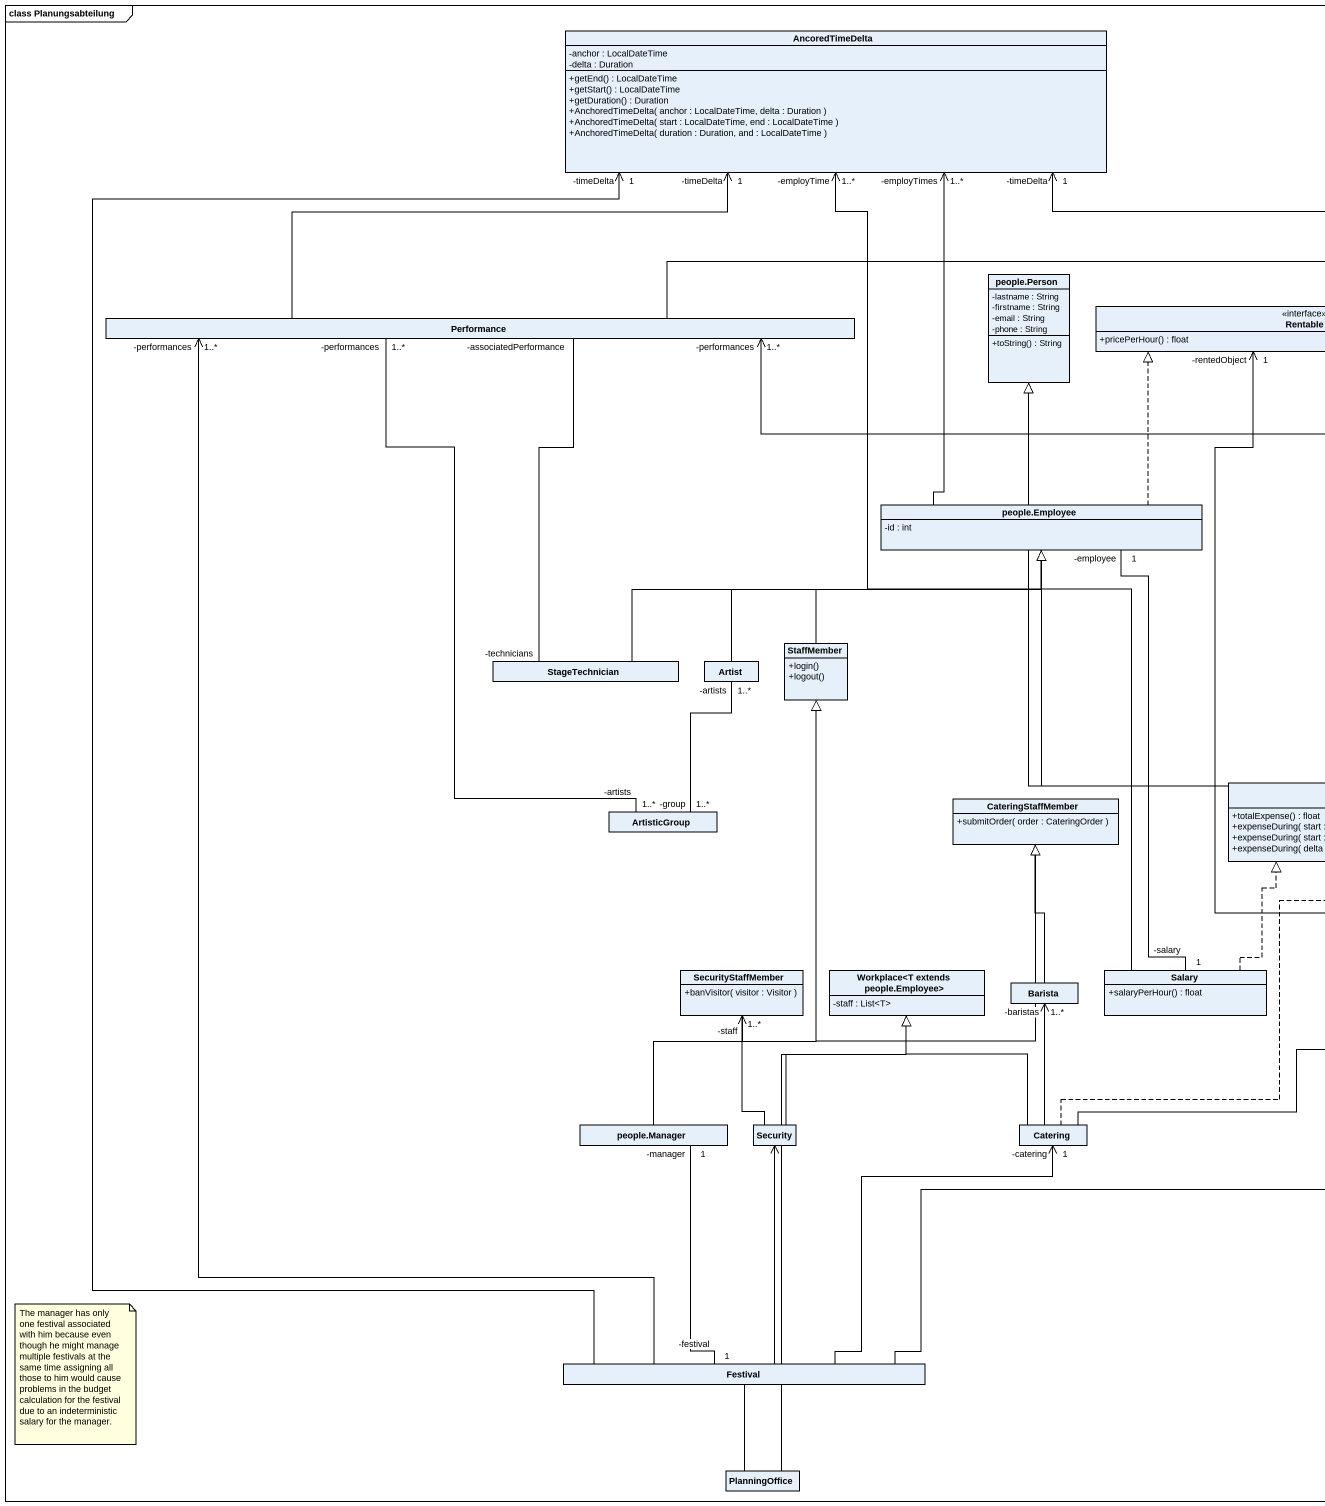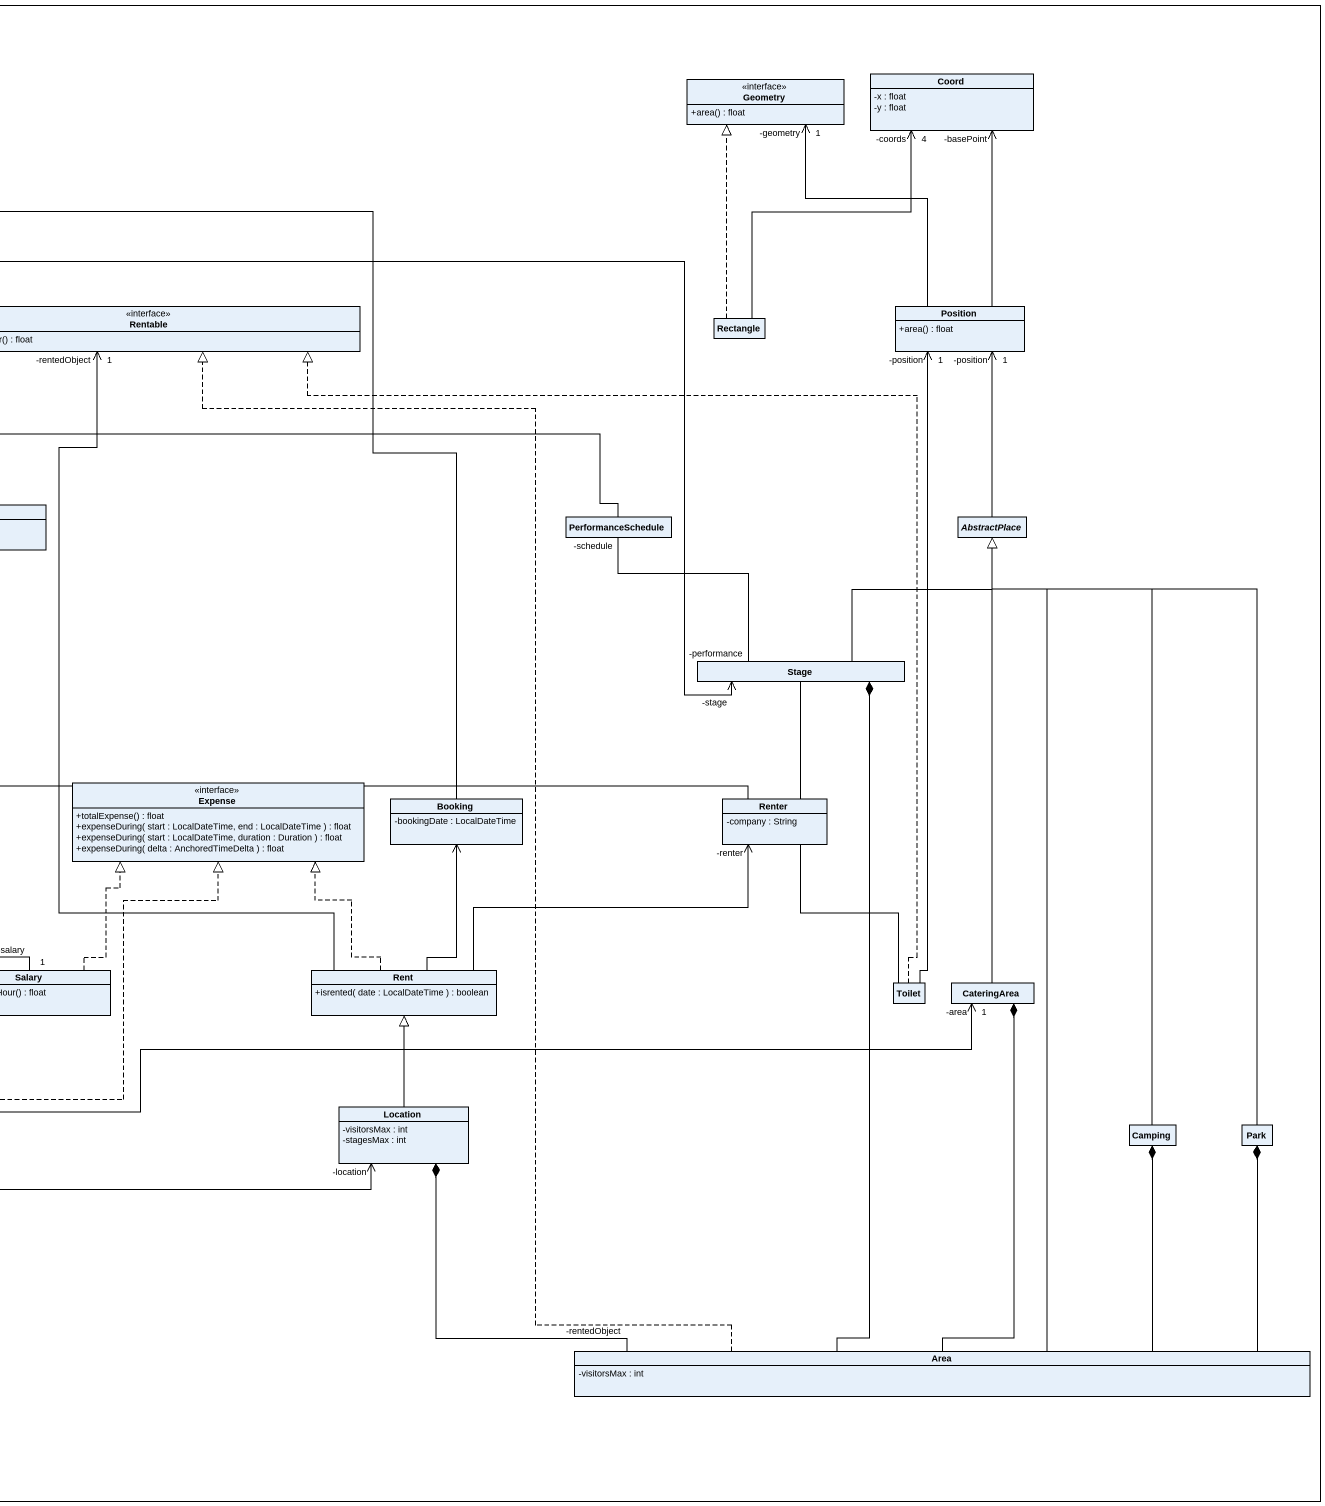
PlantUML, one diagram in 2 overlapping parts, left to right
@startuml
mainframe class Planungsabteilung
hide circle
hide empty members
skinparam classAttributeIconSize 0
class AncoredTimeDelta {
  -anchor : LocalDateTime
  -delta : Duration
  +getEnd() : LocalDateTime
  +getStart() : LocalDateTime
  +getDuration() : Duration
  +AnchoredTimeDelta( anchor : LocalDateTime, delta : Duration )
  +AnchoredTimeDelta( start : LocalDateTime, end : LocalDateTime )
  +AnchoredTimeDelta( duration : Duration, and : LocalDateTime )
}
interface Geometry {
  +area() : float
}
class Coord {
  -x : float
  -y : float
}
class "people.Person" as people_Person {
  -lastname : String
  -firstname : String
  -email : String
  -phone : String
  +toString() : String
}
interface Rentable {
  +pricePerHour() : float
}
class Position {
  +area() : float
}
class Performance
class "Rectangle" as Rectangle_
class "people.Employee" as people_Employee {
  -id : int
}
class PerformanceSchedule
abstract class AbstractPlace
class StaffMember {
  +login()
  +logout()
}
class StageTechnician
class Artist
class Stage
class ArtisticGroup
class CateringStaffMember {
  +submitOrder( order : CateringOrder )
}
interface Expense {
  +totalExpense() : float
  +expenseDuring( start : LocalDateTime, end : LocalDateTime ) : float
  +expenseDuring( start : LocalDateTime, duration : Duration ) : float
  +expenseDuring( delta : AnchoredTimeDelta ) : float
}
class Booking {
  -bookingDate : LocalDateTime
}
class Renter {
  -company : String
}
class SecurityStaffMember {
  +banVisitor( visitor : Visitor )
}
class "Workplace<T extends people.Employee>" as Workplace_T_extends_people {
  -staff : List<T>
}
class Barista
class Salary {
  +salaryPerHour() : float
}
class Rent {
  +isrented( date : LocalDateTime ) : boolean
}
class Toilet
class CateringArea
class Location {
  -visitorsMax : int
  -stagesMax : int
}
class "people.Manager" as people_Manager
class Security
class Catering
class Camping
class Park
class Area {
  -visitorsMax : int
}
class Festival
class PlanningOffice
Position -up-> "-geometry\n1" Geometry
Position -up-> "-basePoint" Coord
Performance -up-> "-timeDelta\n1" AncoredTimeDelta
Performance -right-> "-stage" Stage
Rectangle_ .up.|> Geometry
Rectangle_ -up-> "4\n-coords" Coord
people_Employee -up-> "1..*\n-employTimes" AncoredTimeDelta
people_Employee -up-|> people_Person
people_Employee .up.|> Rentable
PerformanceSchedule -left-> "-performances\n1..*" Performance
AbstractPlace -up-> "1\n-position" Position
StaffMember -up-|> people_Employee
StageTechnician "-technicians" -up- "-associatedPerformance" Performance
StageTechnician -right-|> people_Employee
Artist -right-|> people_Employee
Stage "-performance" -up- "-schedule" PerformanceSchedule
Stage -up-|> AbstractPlace
Stage *-- Area
ArtisticGroup "1..*\n-artists" -up- "1..*\n-performances" Performance
ArtisticGroup "-group\n1..*" -up- "-artists\n1..*" Artist
CateringStaffMember -up-|> StaffMember
Booking -up-> "-timeDelta\n1" AncoredTimeDelta
Renter -left-|> people_Person
Renter -up- Stage
SecurityStaffMember -up-|> StaffMember
Barista -up-|> CateringStaffMember
Salary -up-> "-employTime\n1..*" AncoredTimeDelta
Salary "-salary\n1" -up- "-employee\n1" people_Employee
Salary .up.|> Expense
Rent -up-> "-rentedObject\n1" Rentable
Rent .up.|> Expense
Rent -up-> Booking
Rent -right-> "-renter" Renter
Toilet .up.|> Rentable
Toilet -up-> "1\n-position" Position
Toilet -up- Renter
CateringArea -up-|> AbstractPlace
CateringArea *-- Area
Location -up-|> Rent
Location *-right- "-rentedObject" Area
people_Manager -up-|> StaffMember
Security -up-> "1..*\n-staff" SecurityStaffMember
Security -up-|> Workplace_T_extends_people
Catering .up.|> Expense
Catering -up-|> Workplace_T_extends_people
Catering -up-> "-baristas\n1..*" Barista
Catering -right-> "-area\n1" CateringArea
Camping -up-|> AbstractPlace
Camping *-- Area
Park -up-|> AbstractPlace
Park *-- Area
Area .up.|> Rentable
Area -up-|> AbstractPlace
Festival -up-> "-timeDelta\n1" AncoredTimeDelta
Festival -up-> "-performances\n1..*" Performance
Festival -right-> "-location" Location
Festival "-festival\n1" -up- "-manager\n1" people_Manager
Festival -up-> Security
Festival -up-> "-catering\n1" Catering
PlanningOffice -up-|> Workplace_T_extends_people
PlanningOffice -up- Festival
note as N1
  The manager has only one festival associated with him because even though he might manage multiple festivals at the same time assigning all those to him would cause problems in the budget calculation for the festival due to an indeterministic salary for the manager.
end note
@enduml
